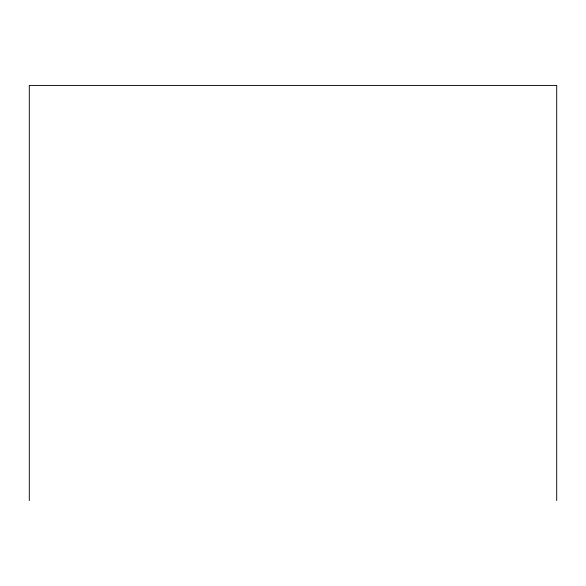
<?xml version="1.0" encoding="UTF-8"?>
<svg xmlns="http://www.w3.org/2000/svg" width="586" height="586" viewBox="0 0 586 586"><rect width="100%" height="100%" fill="white"/><g stroke="black" fill="none" stroke-linecap="round" stroke-linejoin="round"><path stroke-width="0.88" d="M556.7 500.576L556.7 85.424L29.3 85.424L29.3 500.576"/></g></svg>
